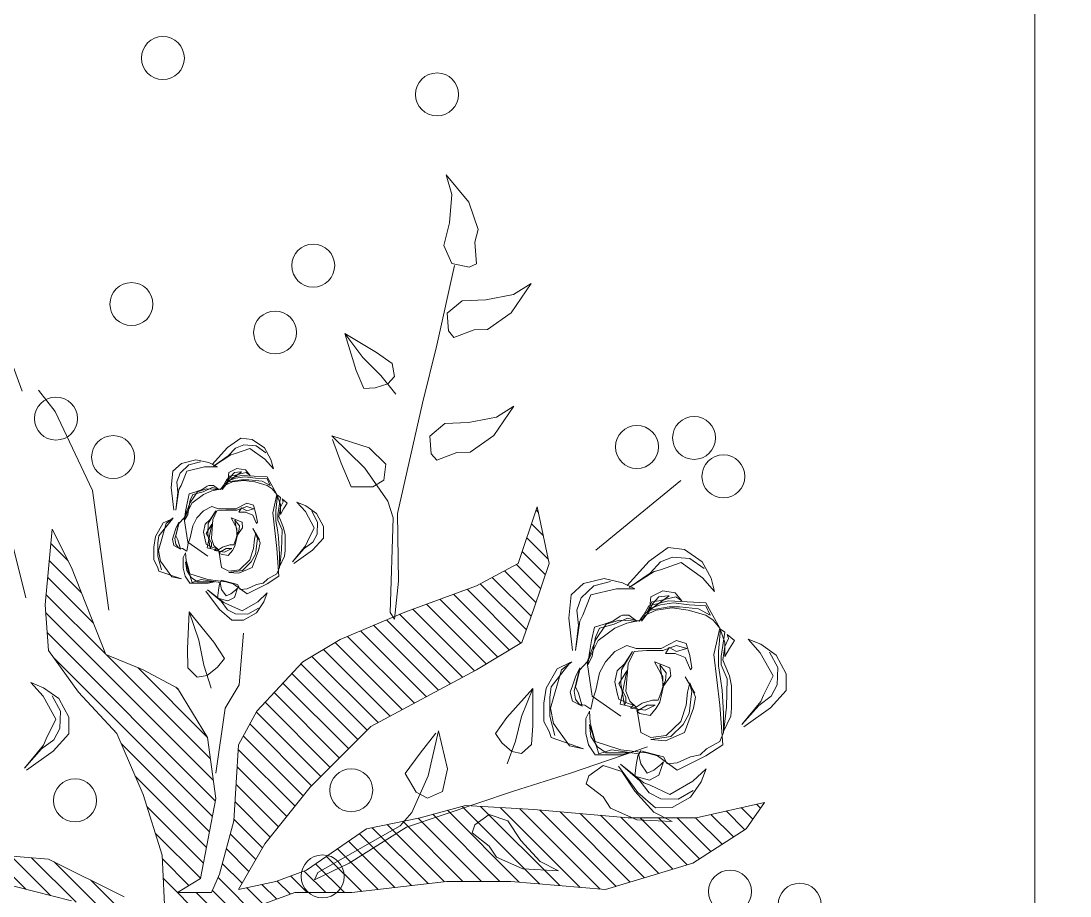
# Model space of a CAD drawing. Header units: millimetres. Extents: x -122165 to 59500, y -31598 to 53500.
# Drawn here: x 30267.1 to 30683.8, y 3421.2 to 3768.8 of the extents above; entities that cross this region are included whole.
import ezdxf

# ---------------------------------------------------------------- set-up
doc = ezdxf.new("R2010")
doc.units = ezdxf.units.MM
doc.header["$MEASUREMENT"] = 0
for name, color, linetype, lineweight in [('ARC_A_ R.C.C', 162, 'Continuous', 40), ('ARC_A_R.C.C. Hatch', 8, 'Continuous', 5), ('ARC_D_W Block', 252, 'Continuous', 20), ('Lan_Planter', 74, 'Continuous', 13)]:
    doc.layers.add(name, color=color, linetype=linetype, lineweight=lineweight)

# ---------------------------------------------------------------- blocks, each defined once
blk = doc.blocks.new('ARC$1$Existing Layout$0$col gf 180116')
at = {"layer": 'ARC_A_R.C.C. Hatch'}
h = blk.add_hatch(color=256, dxfattribs=at)
h.dxf.hatch_style = 1
h.paths.add_polyline_path([(201.73999, 26.78621), (202.64, 26.78621), (202.64, 26.48621), (201.73999, 26.48621)])
edge = h.paths.add_edge_path()
edge.add_line((216.33999, 22.98621), (216.13999, 22.98621))
edge.add_line((216.13999, 22.98621), (216.13999, 25.58621))
edge.add_line((216.13999, 25.58621), (218.33999, 25.58621))
edge.add_line((218.33999, 25.58621), (218.33999, 22.98621))
edge.add_line((218.33999, 22.98621), (218.03999, 22.98621))
h.paths.add_polyline_path([(207.13999, 25.88621), (207.43999, 25.88621), (207.43999, 26.78621), (207.13999, 26.78621)])
h.paths.add_polyline_path([(208.03999, 20.48621), (208.03999, 20.78621), (207.13999, 20.78621), (207.13999, 20.48621)])
h.paths.add_polyline_path([(202.63999, 32.78621), (202.63999, 32.48621), (201.73999, 32.48621), (201.73999, 32.78621)])
h.paths.add_polyline_path([(191.23999, 20.48621), (191.23999, 20.78621), (190.33999, 20.78621), (190.33999, 20.48621)])
h.paths.add_polyline_path([(184.03999, 20.48621), (184.03999, 20.78621), (183.13999, 20.78621), (183.13999, 20.48621)])
h.paths.add_polyline_path([(220.63999, 14.18621), (220.33999, 14.18621), (220.33999, 13.28621), (220.63999, 13.28621)])
h.paths.add_polyline_path([(220.63999, 20.48621), (220.63999, 20.78621), (219.73999, 20.78621), (219.73999, 20.48621)])
h.paths.add_polyline_path([(220.63999, 25.28621), (220.63999, 25.58621), (219.73999, 25.58621), (219.73999, 25.28621)])
h.paths.add_polyline_path([(220.63999, 32.78621), (220.63999, 32.48621), (219.73999, 32.48621), (219.73999, 32.78621)])
h.paths.add_polyline_path([(220.33999, 37.28621), (220.63999, 37.28621), (220.63999, 38.18621), (220.33999, 38.18621)])
h.paths.add_polyline_path([(201.13999, 43.28621), (201.43999, 43.28621), (201.43999, 44.18621), (201.13999, 44.18621)])
h.paths.add_polyline_path([(196.33999, 43.28621), (196.63999, 43.28621), (196.63999, 44.18621), (196.33999, 44.18621)])
h.paths.add_polyline_path([(190.33999, 43.28621), (190.63999, 43.28621), (190.63999, 44.18621), (190.33999, 44.18621)])
h.paths.add_polyline_path([(207.13999, 43.28621), (207.43999, 43.28621), (207.43999, 44.18621), (207.13999, 44.18621)])
h.paths.add_polyline_path([(220.63999, 56.78621), (220.33999, 56.78621), (220.33999, 55.88621), (220.63999, 55.88621)])
h.paths.add_polyline_path([(220.33999, 50.78621), (220.63999, 50.78621), (220.63999, 49.88621), (220.33999, 49.88621)])
h.paths.add_polyline_path([(226.33999, 50.78621), (226.63999, 50.78621), (226.63999, 49.88621), (226.33999, 49.88621)])
h.paths.add_polyline_path([(220.33999, 43.28621), (220.63999, 43.28621), (220.63999, 44.18621), (220.33999, 44.18621)])
h.paths.add_polyline_path([(232.63999, 44.18621), (232.63999, 43.88621), (231.73999, 43.88621), (231.73999, 44.18621)])
h.paths.add_polyline_path([(232.63999, 50.48621), (232.63999, 50.78621), (231.73999, 50.78621), (231.73999, 50.48621)])
h.paths.add_polyline_path([(232.63999, 55.88621), (232.63999, 56.18621), (231.73999, 56.18621), (231.73999, 55.88621)])
h.paths.add_polyline_path([(213.13999, 43.28621), (213.43999, 43.28621), (213.43999, 44.18621), (213.13999, 44.18621)])
h.paths.add_polyline_path([(226.63999, 7.88621), (226.63999, 8.18621), (225.73999, 8.18621), (225.73999, 7.88621)])
h.paths.add_polyline_path([(226.63999, 13.28621), (226.63999, 13.58621), (225.73999, 13.58621), (225.73999, 13.28621)])
h.paths.add_polyline_path([(201.73999, 20.78621), (201.73999, 20.48621), (202.63999, 20.48621), (202.63999, 20.78621)])
h.paths.add_polyline_path([(184.03999, 25.88621), (184.03999, 26.18621), (183.13999, 26.18621), (183.13999, 25.88621)])
h.paths.add_polyline_path([(183.13999, 14.18621), (183.13999, 13.88621), (184.03999, 13.88621), (184.03999, 14.18621)])
h.paths.add_polyline_path([(202.63999, 13.88621), (202.63999, 14.18621), (201.73999, 14.18621), (201.73999, 13.88621)])
h.paths.add_polyline_path([(196.33999, 13.28621), (196.63999, 13.28621), (196.63999, 14.18621), (196.33999, 14.18621)])
h.paths.add_polyline_path([(190.33999, 13.28621), (190.63999, 13.28621), (190.63999, 14.18621), (190.33999, 14.18621)])
h.paths.add_polyline_path([(196.33999, 25.88621), (196.63999, 25.88621), (196.63999, 26.78621), (196.33999, 26.78621)])
h.paths.add_polyline_path([(190.33999, 25.88621), (190.63999, 25.88621), (190.63999, 26.78621), (190.33999, 26.78621)])
h.paths.add_polyline_path([(214.03999, 13.28621), (214.03999, 13.58621), (213.13999, 13.58621), (213.13999, 13.28621)])
h.paths.add_polyline_path([(213.13999, 20.78621), (213.13999, 20.48621), (214.03999, 20.48621), (214.03999, 20.78621)])
h.paths.add_polyline_path([(213.43999, 26.78621), (213.13999, 26.78621), (213.13999, 25.88621), (213.43999, 25.88621)])
h.paths.add_polyline_path([(214.03999, 32.78621), (214.03999, 32.48621), (213.13999, 32.48621), (213.13999, 32.78621)])
h.paths.add_polyline_path([(214.03999, 7.88621), (214.03999, 8.18621), (213.13999, 8.18621), (213.13999, 7.88621)])
h.paths.add_polyline_path([(226.63999, 20.48621), (226.63999, 20.78621), (225.73999, 20.78621), (225.73999, 20.48621)])
h.paths.add_polyline_path([(226.63999, 25.28621), (226.63999, 25.58621), (225.73999, 25.58621), (225.73999, 25.28621)])
h.paths.add_polyline_path([(226.63999, 32.78621), (226.63999, 32.48621), (225.73999, 32.48621), (225.73999, 32.78621)])
h.paths.add_polyline_path([(226.63999, 37.28621), (226.63999, 37.58621), (225.73999, 37.58621), (225.73999, 37.28621)])
h.paths.add_polyline_path([(225.73999, 44.18621), (225.73999, 43.88621), (226.63999, 43.88621), (226.63999, 44.18621)])
h.paths.add_polyline_path([(226.63999, 56.78621), (226.33999, 56.78621), (226.33999, 55.88621), (226.63999, 55.88621)])
h.paths.add_polyline_path([(214.03999, 55.88621), (214.03999, 56.18621), (213.13999, 56.18621), (213.13999, 55.88621)])
h.paths.add_polyline_path([(213.13999, 37.28621), (213.43999, 37.28621), (213.43999, 38.18621), (213.13999, 38.18621)])
h.paths.add_polyline_path([(214.03999, 50.78621), (213.73999, 50.78621), (213.73999, 49.88621), (214.03999, 49.88621)])
h.paths.add_polyline_path([(207.13999, 37.28621), (207.43999, 37.28621), (207.43999, 38.18621), (207.13999, 38.18621)])
h.paths.add_polyline_path([(207.13999, 49.88621), (207.43999, 49.88621), (207.43999, 50.78621), (207.13999, 50.78621)])
h.paths.add_polyline_path([(183.13999, 50.18621), (183.13999, 49.88621), (184.03999, 49.88621), (184.03999, 50.18621)])
h.paths.add_polyline_path([(183.13999, 38.18621), (183.13999, 37.88621), (184.03999, 37.88621), (184.03999, 38.18621)])
h.paths.add_polyline_path([(201.73999, 37.58621), (201.73999, 37.28621), (202.63999, 37.28621), (202.63999, 37.58621)])
h.paths.add_polyline_path([(196.33999, 37.28621), (196.63999, 37.28621), (196.63999, 38.18621), (196.33999, 38.18621)])
h.paths.add_polyline_path([(190.33999, 37.28621), (190.63999, 37.28621), (190.63999, 38.18621), (190.33999, 38.18621)])
h.paths.add_polyline_path([(201.13999, 49.88621), (201.43999, 49.88621), (201.43999, 50.78621), (201.13999, 50.78621)])
h.paths.add_polyline_path([(196.33999, 49.88621), (196.63999, 49.88621), (196.63999, 50.78621), (196.33999, 50.78621)])
h.paths.add_polyline_path([(190.33999, 49.88621), (190.63999, 49.88621), (190.63999, 50.78621), (190.33999, 50.78621)])
h.paths.add_polyline_path([(220.63999, 8.18621), (220.33999, 8.18621), (220.33999, 7.28621), (220.63999, 7.28621)])
h.paths.add_polyline_path([(195.73999, 20.48621), (195.73999, 20.78621), (196.63999, 20.78621), (196.63999, 20.48621)])
h.paths.add_polyline_path([(183.13999, 43.58621), (183.13999, 43.28621), (184.03999, 43.28621), (184.03999, 43.58621)])
blk = doc.blocks.new('ARC')
at = {"layer": 'ARC_D_W Block', "lineweight": 13}
blk.add_line((30669.82, 5999.96, -1.5), (30669.82, 1499.99, -1.5), dxfattribs=at)
at = {"layer": 'ARC_A_ R.C.C', "extrusion": (4.48937e-09, -4.26518e-20, 1), "xscale": 999.9941761349517, "yscale": 999.9941761349517, "zscale": 999.9941761349517}
blk.add_blockref('ARC$1$Existing Layout$0$col gf 180116', (-183138.93, -13286.14, -0.89), dxfattribs=at)
blk = doc.blocks.new('b-85')
at = {"color": 97, "true_color": 0x446a2a}
for p, q in [((36.6, 221.1), (73.8, 258.3)), ((557.7, 224.7), (648.9, 258.4)), ((24.4, 173.3), (44.5, 252.3)), ((29.9, 195), (71.1, 236.2)), ((341.4, 220.9), (393.4, 233.9)), ((22.7, 168.4), (69.3, 215.1)), ((129.1, 22.7), (305.1, 198.6)), ((150.6, 24.8), (326.1, 200.3)), ((282.8, 137.6), (345.1, 199.9)), ((314.9, 150.3), (362.8, 198.1)), ((334, 200.9), (413.5, 193.3)), ((536.5, 190.2), (558.8, 207.8)), ((12.3, 138.6), (65, 191.3)), ((67.9, 197.1), (28.6, 118.1)), ((112.9, 25.8), (278.6, 191.5)), ((347, 163), (380.5, 196.4)), ((413.5, 193.3), (373.2, 173.3)), ((380.2, 176.8), (398.2, 194.7)), ((453.8, 151.1), (536.5, 190.2)), ((199.3, 125.8), (242.8, 165.7)), ((373.2, 173.3), (282, 137.3)), ((1.9, 108.8), (45.8, 152.8)), ((328.7, 134.2), (453.8, 151.1)), ((173, 27.7), (281.7, 136.5)), ((282, 137.3), (266.1, 98.2)), ((96.6, 28.9), (188.9, 121.2)), ((135.7, 98.2), (199.3, 125.8)), ((80.3, 32.1), (154.6, 106.4)), ((195.7, 31), (268.4, 103.8)), ((64.1, 35.2), (123.1, 94.2)), ((72.1, 78.2), (135.7, 98.2)), ((266.1, 98.2), (247, 62.1)), ((-203.3, -174), (47.8, 77.1)), ((-11.7, 74.4), (72.1, 78.2)), ((40.3, 50.2), (68.1, 78)), ((47.8, 38.3), (94.8, 85.3)), ((32.9, 62.1), (32.9, 26.8)), ((47.7, 38.3), (32.9, 62.1)), ((247, 62.1), (195.1, 30.7)), ((244.8, 60.8), (248, 64)), ((268.1, 51.3), (258.3, 41.5)), ((288.1, 51.9), (268.1, 51.3)), ((326.8, 50.1), (288.1, 51.9)), ((295.1, 24.3), (326.8, 50.1)), ((297, 39.8), (326.8, 50.1)), ((-177.4, -167.5), (32.9, 42.8)), ((131.5, 22.2), (47.7, 38.3)), ((246.8, 27), (270.8, 34.5)), ((258.3, 41.5), (260, 31.2)), ((270.8, 34.5), (297, 39.8)), ((-39.6, -49.1), (35.3, 25.8)), ((32.9, 26.8), (52, 18.4)), ((195.1, 30.7), (131.5, 22.2)), ((225.8, 12.3), (158, 22.2)), ((260, 31.2), (268.7, 20.3)), ((278, 13.2), (295.1, 24.3)), ((-11.3, -40.1), (48.7, 19.8)), ((42.8, -5.4), (63.5, 15.3)), ((52, 18.4), (108.1, 3.1)), ((55.1, -12.6), (78.8, 11.1)), ((250.2, -2.3), (225.8, 12.3)), ((268.7, 20.3), (278, 13.2)), ((329.2, 18.2), (317.9, 5.3)), ((67.4, -19.7), (94, 6.9)), ((79.7, -26.8), (109.4, 3)), ((91, -34.9), (127.8, 1.9)), ((101.7, -43.5), (146.1, 0.9)), ((108.1, 3.1), (187.7, -1.5)), ((317.9, 5.3), (318.2, -6.9)), ((324.6, 1.4), (324.4, -11.4)), ((328.9, 9.8), (324.6, 1.4)), ((20.9, -27.4), (38, -10.3)), ((36, -1.5), (44.5, -40.6)), ((83.8, -29.1), (36, -1.5)), ((112.5, -52.2), (164.5, -0.2)), ((123.3, -60.8), (182.8, -1.3)), ((134, -69.4), (196.9, -6.6)), ((187.7, -1.5), (222.7, -20.7)), ((304.3, -6.9), (250.2, -2.3)), ((318.2, -6.9), (325.7, -20.4)), ((144.6, -78.2), (209.4, -13.4)), ((154.3, -87.9), (221.9, -20.3)), ((222.7, -20.7), (274.6, -69)), ((324.4, -11.4), (330.7, -22.4)), ((325.7, -20.4), (337.1, -28.2)), ((32.9, -60.6), (20.1, -25.3)), ((26, -41.6), (41.4, -26.2)), ((143.1, -76.7), (83.8, -29.1)), ((164, -97.6), (232.1, -29.5)), ((31.2, -55.9), (45, -42)), ((44.5, -40.6), (56.2, -72.9)), ((173.7, -107.3), (242.2, -38.9)), ((183.4, -117), (252.2, -48.2)), ((32.9, -73.6), (50.2, -56.3)), ((32.9, -120.4), (32.9, -60.6)), ((193.1, -126.7), (262.3, -57.5)), ((32.9, -93), (55.3, -70.5)), ((56.2, -72.9), (99.7, -135.7)), ((206.8, -140.3), (143.1, -76.7)), ((202.8, -136.4), (272.3, -66.9)), ((274.6, -69), (297.9, -108.1)), ((32.9, -112.4), (62.8, -82.4)), ((46.4, -81.2), (53.9, -84.7)), ((63.7, -117.3), (46.4, -81.2)), ((53.9, -84.7), (102.7, -171)), ((210.8, -147.8), (280.2, -78.4)), ((34.1, -130.6), (70.7, -93.9)), ((217.6, -160.5), (287.5, -90.6)), ((36.1, -147.9), (78.7, -105.4)), ((224.4, -173.1), (294.7, -102.7)), ((297.9, -108.1), (326.6, -175.6)), ((457.8, -119.4), (482.4, -109.2)), ((477.1, -134), (511, -99.3)), ((511, -99.3), (498.3, -138.5)), ((44.5, -219.3), (32.9, -120.4)), ((38.2, -165.3), (86.6, -116.8)), ((101.4, -177.4), (63.7, -117.3)), ((231.1, -185.7), (301.1, -115.7)), ((457.6, -142.1), (457.8, -119.4)), ((579.3, -124.8), (618.3, -112.9)), ((593.1, -131.8), (618.3, -112.9)), ((618.3, -112.9), (598.2, -146)), ((40.2, -182.6), (94.5, -128.3)), ((237.9, -198.3), (306.9, -129.3)), ((560.5, -132.8), (579.3, -124.8)), ((42.3, -200), (100.8, -141.4)), ((99.7, -135.7), (111.3, -191.7)), ((266.1, -250.8), (206.8, -140.3)), ((442.7, -158), (477.1, -134)), ((464.6, -153.7), (457.6, -142.1)), ((498.3, -138.5), (481.4, -155.8)), ((561.2, -144.6), (560.5, -132.8)), ((574.1, -150.7), (593.1, -131.8)), ((244.7, -210.9), (312.7, -142.9)), ((554.6, -166.4), (574.1, -150.7)), ((565.4, -157.8), (561.2, -144.6)), ((598.2, -146), (586.6, -162.3)), ((44.3, -217.3), (104.2, -157.4)), ((251.5, -223.5), (318.5, -156.5)), ((319.1, -164.9), (326, -160.3)), ((326, -160.3), (425.1, -163.6)), ((425.1, -163.6), (442.7, -158)), ((481.4, -155.8), (464.6, -153.7)), ((573, -164.9), (565.4, -157.8)), ((586.6, -162.3), (573, -164.9)), ((44.5, -236.5), (107.5, -173.5)), ((102.7, -171), (116.7, -183.2)), ((258.3, -236.1), (324.3, -170.2)), ((358.9, -169), (319.1, -164.9)), ((326.6, -175.6), (354.1, -250.8)), ((429.9, -168.1), (358.9, -169)), ((545.1, -194.2), (429.9, -168.1)), ((139.1, -289.4), (101.4, -177.4)), ((116.7, -183.2), (155.1, -200)), ((138, -187.6), (157.5, -176)), ((157.5, -176), (179, -191.6)), ((265, -248.8), (329.7, -184.1)), ((44.5, -255.9), (110.9, -189.6)), ((111.3, -191.7), (124.1, -239.3)), ((131.7, -199.6), (138, -187.6)), ((179, -191.6), (199.7, -208)), ((605.9, -209.3), (545.1, -194.2)), ((44.5, -275.3), (114.9, -205)), ((138.6, -215), (131.7, -199.6)), ((155.1, -200), (202.3, -210.8)), ((272.3, -260.9), (334.9, -198.3)), ((485.5, -209.1), (492.2, -203.4)), ((492.2, -203.4), (510.7, -202)), ((510.7, -202), (524, -217.7)), ((44.5, -286.8), (44.5, -219.3)), ((162.3, -220.4), (138.6, -215)), ((202.3, -210.8), (162.3, -220.4)), ((279.5, -273.1), (340.1, -212.5)), ((493.6, -230.2), (485.5, -209.1)), ((524, -217.7), (524.9, -242.4)), ((689.2, -227.6), (605.9, -209.3)), ((691.3, -224.8), (710.2, -216.4)), ((710.2, -216.4), (734.1, -222.4)), ((784.4, -219.1), (755.8, -242.7)), ((763.7, -225), (784.4, -219.1)), ((43.8, -295.4), (119, -220.3)), ((286.8, -285.2), (345.3, -226.7)), ((494, -244.1), (493.6, -230.2)), ((614.1, -227.1), (620.8, -221.5)), ((622.1, -248.3), (614.1, -227.1)), ((620.8, -221.5), (639.3, -220)), ((639.3, -220), (652.5, -235.8)), ((687.6, -242.9), (691.3, -224.8)), ((734.1, -222.4), (763.7, -225)), ((42, -316.6), (123.1, -235.6)), ((124.1, -239.3), (119.8, -310.6)), ((294.1, -297.3), (350.5, -240.9)), ((652.5, -235.8), (653.4, -260.5)), ((81.5, -264.1), (95.4, -246.3)), ((95.4, -246.3), (103.7, -249.1)), ((103.7, -249.1), (114.5, -264.1)), ((294.8, -298.3), (266.1, -250.8)), ((354.1, -250.8), (377.5, -294.5)), ((511.3, -268.8), (494, -244.1)), ((524.9, -242.4), (530.6, -271.6)), ((622.5, -262.2), (622.1, -248.3)), ((691.2, -250.9), (687.6, -242.9)), ((713.7, -249.1), (691.2, -250.9)), ((727.2, -252.6), (713.7, -249.1)), ((755.8, -242.7), (727.2, -252.6)), ((40.2, -337.9), (123.1, -254.9)), ((307.9, -302.9), (356.2, -254.6)), ((639.8, -286.9), (622.5, -262.2)), ((653.4, -260.5), (659.1, -289.6)), ((57.7, -299.4), (69.8, -271.7)), ((69.8, -271.7), (81.5, -264.1)), ((114.5, -264.1), (108, -283.6)), ((189.8, -277.3), (199.5, -270.6)), ((199.5, -270.6), (216.1, -282.4)), ((322.2, -308), (362.9, -267.3)), ((542, -289.9), (511.3, -268.8)), ((530.6, -271.6), (542, -289.9)), ((38.3, -359.1), (121.9, -275.5)), ((108, -283.6), (87.4, -297.2)), ((167.7, -283), (191.4, -291.5)), ((180.7, -287.8), (189.8, -277.3)), ((216.1, -282.4), (246.6, -309.6)), ((336.7, -312.9), (369.7, -279.9)), ((36, -385.8), (44.5, -286.8)), ((36.5, -380.3), (120.7, -296.1)), ((157.9, -349.2), (139.1, -289.4)), ((178.6, -298), (180.7, -287.8)), ((191.4, -291.5), (217.3, -297.9)), ((351.2, -317.8), (376.4, -292.6)), ((377.5, -294.5), (436.8, -314.4)), ((670.5, -307.9), (639.8, -286.9)), ((659.1, -289.6), (670.5, -307.9)), ((55.8, -336.5), (57.7, -299.4)), ((87.4, -297.2), (65.5, -317.3)), ((187.9, -308.2), (178.6, -298)), ((217.3, -297.9), (246.6, -309.6)), ((329.8, -310.6), (294.8, -298.3)), ((365.7, -322.7), (389.8, -298.6)), ((382, -325.8), (404.3, -303.5)), ((39.4, -396.8), (119.3, -316.9)), ((65.5, -317.3), (55.8, -336.5)), ((119.8, -310.6), (111.3, -409.5)), ((207.9, -309.7), (187.9, -308.2)), ((246.6, -309.6), (207.9, -309.7)), ((377.5, -326.7), (329.8, -310.6)), ((436.8, -314.4), (377.5, -326.7)), ((406.5, -320.7), (418.8, -308.4)), ((430.9, -315.7), (433.3, -313.2)), ((43.9, -411.7), (117.4, -338.2)), ((48.4, -426.6), (115.6, -359.4)), ((52.9, -441.5), (113.8, -380.6)), ((121.3, -390.9), (133, -383.3)), ((464.4, -464.7), (391.2, -375.8)), ((63.6, -477), (36, -385.8)), ((109.2, -418.6), (121.3, -390.9)), ((57.4, -456.4), (112, -401.8)), ((111.3, -409.5), (111.3, -480.8)), ((61.9, -471.3), (111.3, -421.9)), ((107.3, -455.7), (109.2, -418.6)), ((117, -436.4), (107.3, -455.7)), ((121.5, -438), (121.9, -455.5)), ((68.3, -484.3), (111.3, -441.3)), ((75.9, -496.1), (111.3, -460.7)), ((99.7, -533), (63.6, -477)), ((83.5, -507.9), (111.3, -480.1)), ((111.3, -480.8), (127.2, -552.2)), ((91.1, -519.7), (114.7, -496.1)), ((98.7, -531.5), (118.3, -511.9)), ((127.2, -552.2), (99.7, -533)), ((109.6, -539.9), (121.8, -527.8)), ((121.1, -547.9), (125.3, -543.7))]:
    blk.add_line(p, q, dxfattribs=at)
at = {"color": 30, "true_color": 0xef731a}
for p, q in [((72.1, 248.5), (67.9, 197.1)), ((161, 220.1), (180.8, 192.4)), ((163.2, 222.2), (183.3, 204.6)), ((187.2, 202.5), (163.2, 222.2)), ((252.7, 215.8), (238.4, 203)), ((247.3, 202.4), (252.7, 215.8)), ((183.3, 204.6), (192.8, 191.8)), ((193.8, 199.8), (187.2, 202.5)), ((214.3, 189.7), (193.8, 199.8)), ((238.4, 203), (214.3, 189.7)), ((235.9, 186.4), (247.3, 202.4)), ((286.3, 197.1), (334, 200.9)), ((180.8, 192.4), (198.9, 175.8)), ((192.8, 191.8), (204.7, 185.4)), ((222.9, 184.7), (238.9, 193.4)), ((242.8, 165.7), (286.3, 197.1)), ((198.9, 175.8), (216.4, 175.9)), ((204.7, 185.4), (222.9, 184.7)), ((216.4, 175.9), (235.9, 186.4)), ((361.2, 58), (369.4, 81.6)), ((379.8, 80), (363.5, 68.2)), ((369.4, 81.6), (373.9, 83.2)), ((385, 82.7), (370.9, 78.9)), ((373.9, 83.2), (381.3, 87)), ((390.9, 82.1), (379.8, 80)), ((381.3, 87), (394.6, 87)), ((399.1, 82.7), (385, 82.7)), ((419.1, 74.1), (390.9, 82.1)), ((394.6, 87), (405.8, 85.4)), ((406.5, 81.6), (399.1, 82.7)), ((405.8, 85.4), (419.9, 77.3)), ((424.3, 67.6), (406.5, 81.6)), ((419.9, 77.3), (424.3, 67.6)), ((363.5, 68.2), (361.2, 58)), ((392.4, 59.1), (396.1, 66)), ((396.1, 66), (402.8, 67.6)), ((402.8, 67.6), (407.3, 66)), ((407.3, 66), (413.9, 63.9)), ((425.1, 66.6), (419.1, 74.1)), ((433.2, 66), (457, 68.7)), ((457, 68.7), (474.1, 67.1)), ((474.1, 67.1), (482.2, 58)), ((372.4, 56.4), (364.2, 54.2)), ((383.5, 56.4), (372.4, 56.4)), ((388.7, 53.7), (383.5, 56.4)), ((393.2, 56.9), (390.2, 52.6)), ((402.1, 61.7), (392.4, 59.1)), ((393.9, 61.2), (393.2, 56.9)), ((397.6, 63.9), (393.9, 61.2)), ((403.5, 65), (397.6, 63.9)), ((399.8, 51.5), (424.3, 55.3)), ((406.5, 63.9), (402.1, 61.7)), ((409.5, 63.3), (403.5, 65)), ((419.1, 60.7), (406.5, 63.9)), ((420.6, 60.7), (409.5, 63.3)), ((413.9, 63.9), (420.6, 60.7)), ((425.1, 55.3), (419.1, 60.7)), ((424.3, 55.3), (440.7, 47.2)), ((441.4, 48.9), (425.1, 55.3)), ((433.2, 63.9), (451.8, 61.7)), ((454.8, 60.7), (433.2, 63.9)), ((451.8, 61.7), (462.9, 62.8)), ((459.2, 58.5), (454.8, 60.7)), ((474.1, 52.6), (459.2, 58.5)), ((462.9, 62.8), (471.8, 59.6)), ((471.8, 59.6), (480.7, 50.5)), ((482.2, 58), (485.9, 42.9)), ((364.2, 54.2), (356.8, 49.4)), ((356.8, 49.4), (356.8, 42.9)), ((379.1, 53.7), (357.5, 46.7)), ((357.5, 46.7), (360.5, 37.6)), ((358.3, 41.3), (362.7, 47.8)), ((360.5, 30.6), (366.4, 49.4)), ((362.7, 47.8), (370.1, 52.6)), ((366.4, 49.4), (374.6, 51.5)), ((370.1, 52.6), (379.1, 53.7)), ((374.6, 51.5), (380.5, 53.1)), ((380.5, 53.1), (388.7, 53.7)), ((385, 30.6), (399.8, 51.5)), ((390.2, 52.6), (398.4, 51)), ((398.4, 51), (404.3, 48.9)), ((404.3, 48.9), (416.9, 46.2)), ((416.9, 46.2), (425.1, 41.9)), ((422.8, 54.8), (431.8, 53.7)), ((428.8, 51.5), (422.8, 54.8)), ((442.1, 49.4), (428.8, 51.5)), ((431.8, 53.7), (440.7, 52.1)), ((440.7, 52.1), (450.3, 49.9)), ((440.7, 47.2), (449.6, 34.9)), ((452.5, 41.3), (441.4, 48.9)), ((443.6, 48.9), (442.1, 49.4)), ((449.6, 46.2), (443.6, 48.9)), ((452.5, 35.4), (449.6, 46.2)), ((450.3, 49.9), (452.5, 42.9)), ((478.5, 33.8), (474.1, 52.6)), ((480.7, 50.5), (483.7, 38.1)), ((356.8, 42.9), (356.8, 30.1)), ((360.5, 37.6), (357.5, 17.7)), ((358.3, 23.6), (358.3, 41.3)), ((397.6, 32.2), (402.1, 33.3)), ((402.1, 33.3), (410.2, 34.9)), ((410.2, 34.9), (418.4, 33.3)), ((418.4, 33.3), (423.6, 27.9)), ((425.1, 41.9), (432.5, 34.9)), ((432.5, 34.9), (436.9, 26.3)), ((449.6, 34.9), (453.3, 26.3)), ((452.5, 42.9), (454.8, 36.5)), ((455.5, 31.7), (452.5, 41.3)), ((457, 25.8), (452.5, 35.4)), ((454.8, 36.5), (458.5, 31.1)), ((478.5, 20.4), (478.5, 33.8)), ((485.9, 42.9), (483, 29.5)), ((348.4, 32.5), (329.2, 18.2)), ((336.4, 13.8), (349.8, 30.9)), ((349.8, 30.9), (337.8, 16.6)), ((356.8, 30.1), (358.3, 23.6)), ((358.3, 11.8), (360.5, 30.6)), ((389.4, 12.9), (390.9, 23.6)), ((393.9, 31.1), (390.9, 18.8)), ((390.9, 23.6), (393.2, 21.5)), ((396.1, 24.2), (391.7, 19.3)), ((408.7, 30.6), (393.2, 27.9)), ((393.2, 27.9), (395.4, 26.8)), ((393.2, 21.5), (394.6, 25.8)), ((418.4, 26.3), (393.9, 31.1)), ((394.6, 25.8), (397.6, 32.2)), ((395.4, 26.8), (399.1, 26.8)), ((403.5, 26.8), (396.1, 24.2)), ((399.1, 26.8), (408.7, 32.2)), ((423.6, 25.2), (403.5, 26.8)), ((408.7, 32.2), (418.4, 26.3)), ((419.1, 30.1), (408.7, 30.6)), ((432.5, 22), (419.1, 30.1)), ((423.6, 27.9), (432.5, 22)), ((432.5, 20.9), (423.6, 25.2)), ((436.9, 26.3), (434.7, 19.3)), ((453.3, 26.3), (455.5, 16.1)), ((454.8, 18.8), (455.5, 31.7)), ((454.8, 17.2), (457, 25.8)), ((459.2, 24.7), (454.8, 18.8)), ((458.5, 31.1), (459.2, 29.5)), ((459.2, 29.5), (459.2, 24.7)), ((483, 29.5), (478.5, 20.4)), ((479.4, 24.6), (490, 9.2)), ((491.1, 6.3), (479.4, 24.6)), ((481, 26), (498.7, 9.9)), ((337.8, 16.6), (328.9, 9.8)), ((334.6, 9.2), (336.4, 13.8)), ((338.2, 9.7), (341.2, 20.4)), ((341.2, 20.4), (349.4, 19.3)), ((350.1, 16.1), (343.4, 11.3)), ((343.4, 11.3), (345.7, 6.4)), ((349.4, 19.3), (356, 18.3)), ((357.5, 17.7), (350.1, 16.1)), ((359.8, 16.1), (355.3, -0.5)), ((356, 18.3), (359.8, 16.1)), ((356, 3.8), (358.3, 11.8)), ((373.1, 16.1), (369.4, 8.6)), ((390.9, 18.8), (373.1, 16.1)), ((385.7, 9.1), (387.2, 16.6)), ((387.2, 16.6), (388.7, 18.8)), ((388.7, 18.8), (393.2, 11.3)), ((393.2, 5.4), (389.4, 12.9)), ((391.7, 19.3), (394.6, 15)), ((393.2, 11.3), (393.2, 5.4)), ((394.6, 15), (396.9, 7.5)), ((433.2, 11.8), (432.5, 20.9)), ((433.2, 0), (433.2, 11.8)), ((434.7, 19.3), (434.7, 1.1)), ((460, 13.4), (454.8, 17.2)), ((454.8, 15.6), (464.4, 8.1)), ((459.2, 12.9), (454.8, 15.6)), ((455.5, 16.1), (465.9, 10.2)), ((462.9, 4.8), (459.2, 12.9)), ((473.3, -4.8), (460, 13.4)), ((461.4, 11.3), (468.9, 8.1)), ((462.9, 9.1), (461.4, 11.3)), ((327.8, -5.3), (334.6, 9.2)), ((341.9, 2.7), (338.2, 9.7)), ((351.6, -0.5), (341.9, 2.7)), ((345.7, 6.4), (349.4, 1.6)), ((345.7, -10.7), (356, 3.8)), ((349.4, 1.6), (351.6, -0.5)), ((367.2, -2.1), (367.9, 8.6)), ((367.9, 8.6), (370.1, -5.9)), ((369.4, 8.6), (370.9, -2.7)), ((390.9, 4.8), (385.7, 9.1)), ((395.4, 2.1), (390.9, 4.8)), ((407.3, -0.5), (395.4, 2.1)), ((396.9, 7.5), (396.9, 3.2)), ((396.9, 3.2), (402.8, 1.1)), ((402.8, 1.1), (406.5, 0)), ((406.5, 0), (414.7, -5.9)), ((422.8, 2.1), (407.3, -0.5)), ((407.3, 0), (411, -2.1)), ((413.9, 0), (407.3, 0)), ((416.9, 1.6), (413.9, 0)), ((425.1, 5.9), (416.9, 1.6)), ((416.9, -2.7), (422.8, 2.1)), ((420.6, -5.4), (425.1, 5.9)), ((436.9, -10.2), (433.2, 0)), ((434.7, 1.1), (440.7, -10.2)), ((462.9, 9.7), (467.4, 7.5)), ((472.6, 8.6), (462.9, 9.7)), ((465.1, -4.8), (462.9, 9.1)), ((464.4, -7), (462.9, 4.8)), ((464.4, 8.1), (466.6, 1.6)), ((465.9, 10.2), (469.6, -4.3)), ((466.6, 1.6), (468.1, -8.1)), ((467.4, 7.5), (472.6, 2.7)), ((468.9, 8.1), (469.6, 2.7)), ((469.6, 2.7), (471.1, -3.2)), ((477, 0), (472.6, 8.6)), ((472.6, 2.7), (473.3, -3.8)), ((475.5, -9.1), (477, 0)), ((490, 9.2), (498.1, 1.5)), ((492.5, 1.5), (491.1, 6.3)), ((497.8, -13.5), (492.5, 1.5)), ((498.1, 1.5), (501.6, -7.3)), ((498.7, 9.9), (508.7, -4)), ((337.4, -22), (327.8, -5.3)), ((356, -31.7), (345.7, -10.7)), ((355.3, -0.5), (350.1, -3.2)), ((350.1, -3.2), (350.9, -10.7)), ((350.9, -10.7), (355.3, -20.4)), ((373.1, -16.1), (367.2, -2.1)), ((370.1, -5.9), (379.1, -15)), ((370.9, -2.7), (381.3, -13.4)), ((411, -2.1), (416.9, -2.7)), ((414.7, -5.9), (420.6, -5.4)), ((428, -16.6), (431, -9.1)), ((431, -2.1), (435.5, -4.8)), ((431, -9.1), (431, -2.1)), ((435.5, -4.8), (432.5, -10.2)), ((432.5, -10.2), (434.7, -17.7)), ((434.7, -17.7), (436.9, -10.2)), ((440.7, -10.2), (438.4, -17.2)), ((462.9, -18.8), (464.4, -7)), ((465.1, -12.3), (465.1, -4.8)), ((468.1, -8.1), (466.6, -19.3)), ((469.6, -4.3), (468.1, -31.7)), ((469.6, -14), (475.5, -9.1)), ((472.6, -9.7), (469.6, -14)), ((471.1, -3.2), (472.6, -9.7)), ((473.3, -3.8), (473.3, -4.8)), ((501.6, -7.3), (500.6, -20)), ((508.7, -4), (507.2, -16.1)), ((355.3, -20.4), (356.8, -27.4)), ((390.9, -22.5), (373.1, -16.1)), ((379.1, -15), (387.2, -19.3)), ((381.3, -13.4), (393.2, -17.2)), ((387.2, -19.3), (403.5, -21.5)), ((393.2, -17.2), (402.8, -18.3)), ((409.5, -19.9), (399.1, -24.2)), ((413.9, -16.6), (402.1, -23.6)), ((402.8, -18.3), (409.5, -19.9)), ((403.5, -21.5), (408, -19.9)), ((408, -19.9), (413.9, -16.6)), ((419.1, -20.4), (428, -16.6)), ((420.6, -21.5), (419.1, -20.4)), ((429.5, -19.9), (420.6, -21.5)), ((438.4, -17.2), (429.5, -19.9)), ((459.2, -31.7), (462.9, -18.8)), ((463.7, -26.3), (465.1, -12.3)), ((466.6, -19.3), (465.9, -31.7)), ((486.6, -29.3), (497.8, -13.5)), ((500.6, -20), (493.3, -30.4)), ((507.2, -16.1), (498.4, -28.8)), ((337.1, -28.2), (346.6, -31.8)), ((346.6, -31.8), (337.4, -22)), ((364.2, -44), (356, -31.7)), ((356.8, -27.4), (361.2, -32.2)), ((361.2, -32.2), (366.4, -41.9)), ((399.1, -24.2), (390.9, -22.5)), ((468.1, -31.7), (449.6, -41.9)), ((455.5, -37), (459.2, -31.7)), ((459.2, -34.9), (463.7, -26.3)), ((465.9, -31.7), (459.2, -34.9)), ((476.5, -38.1), (486.6, -29.3)), ((498.4, -28.8), (486.3, -35.5)), ((393.2, -41.9), (364.2, -44)), ((366.4, -41.9), (373.1, -44.6)), ((404.3, -43.5), (387.2, -44.6)), ((430.3, -37.6), (393.2, -41.9)), ((412.5, -42.4), (404.3, -43.5)), ((422.1, -40.8), (412.5, -42.4)), ((412.5, -47.2), (422.8, -42.9)), ((432.5, -40.8), (422.1, -40.8)), ((422.8, -42.9), (428.8, -42.9)), ((428.8, -42.9), (446.6, -45.6)), ((449.6, -41.9), (430.3, -37.6)), ((448.8, -42.4), (432.5, -40.8)), ((439.2, -45.6), (449.6, -41.9)), ((446.6, -45.6), (448.8, -42.4)), ((449.6, -41.9), (455.5, -37)), ((486.3, -35.5), (476.5, -38.1)), ((373.1, -44.6), (381.3, -45.6)), ((373.9, -44.6), (385, -49.9)), ((387.2, -44.6), (373.9, -44.6)), ((381.3, -45.6), (391.7, -46.7)), ((385, -49.9), (390.9, -50.5)), ((390.9, -50.5), (397.6, -50.5)), ((391.7, -46.7), (412.5, -47.2)), ((397.6, -50.5), (407.3, -50.5)), ((407.3, -50.5), (414.7, -48.9)), ((414.7, -48.9), (422.8, -45.6)), ((422.8, -45.6), (426.6, -44)), ((426.6, -44), (436.2, -45.6)), ((428.8, -45.6), (439.2, -45.6)), ((434.7, -48.9), (428.8, -45.6)), ((440.7, -52.6), (434.7, -48.9)), ((436.2, -45.6), (442.1, -48.3)), ((445.1, -47.2), (440.7, -52.6)), ((442.1, -48.3), (445.1, -47.2)), ((377.4, -59.6), (391.3, -79)), ((379, -58.1), (393, -70.4)), ((395.8, -71.9), (379, -58.1)), ((441.6, -62.6), (431.7, -71.6)), ((437.8, -72), (441.6, -62.6)), ((393, -70.4), (399.7, -79.4)), ((400.4, -73.8), (395.8, -71.9)), ((414.7, -80.9), (400.4, -73.8)), ((431.7, -71.6), (414.7, -80.9)), ((429.9, -83.2), (437.8, -72)), ((391.3, -79), (404, -90.6)), ((399.7, -79.4), (408.1, -83.9)), ((408.1, -83.9), (420.8, -84.4)), ((416.2, -90.5), (429.9, -83.2)), ((420.8, -84.4), (432, -78.3)), ((404, -90.6), (416.2, -90.5)), ((482.4, -109.2), (507.2, -100)), ((183.4, -362.7), (195.1, -329)), ((195.1, -329), (201.5, -326.7)), ((217.4, -327.5), (197.2, -332.8)), ((201.5, -326.7), (212.1, -321.3)), ((225.8, -328.2), (209.9, -331.3)), ((212.1, -321.3), (231.1, -321.3)), ((237.5, -327.5), (217.4, -327.5)), ((266.1, -339.7), (225.8, -328.2)), ((231.1, -321.3), (247, -323.6)), ((248.1, -329), (237.5, -327.5)), ((247, -323.6), (267.2, -335.1)), ((273.6, -348.9), (248.1, -329)), ((209.9, -331.3), (186.6, -348.2)), ((274.6, -350.5), (266.1, -339.7)), ((267.2, -335.1), (273.6, -348.9)), ((185.6, -429.8), (157.9, -349.2)), ((186.6, -348.2), (183.4, -362.7)), ((228, -361.2), (233.3, -351.2)), ((233.3, -351.2), (242.8, -348.9)), ((242.8, -348.9), (249.2, -351.2)), ((249.2, -351.2), (258.7, -354.3)), ((286.3, -351.2), (320.2, -347.4)), ((320.2, -347.4), (344.6, -349.7)), ((344.6, -349.7), (356.3, -362.7)), ((241.7, -357.4), (228, -361.2)), ((230.1, -358.1), (229, -364.3)), ((235.4, -354.3), (230.1, -358.1)), ((243.9, -352.8), (235.4, -354.3)), ((248.1, -354.3), (241.7, -357.4)), ((252.3, -355.1), (243.9, -352.8)), ((266.1, -358.9), (248.1, -354.3)), ((268.3, -358.9), (252.3, -355.1)), ((258.7, -354.3), (268.3, -358.9)), ((274.6, -366.6), (266.1, -358.9)), ((286.3, -354.3), (312.8, -357.4)), ((317, -358.9), (286.3, -354.3)), ((312.8, -357.4), (328.7, -355.8)), ((323.4, -362), (317, -358.9)), ((344.6, -370.4), (323.4, -362)), ((328.7, -355.8), (341.4, -360.4)), ((341.4, -360.4), (354.1, -373.5)), ((133, -383.3), (146.9, -365.5)), ((146.9, -365.5), (155.2, -368.3)), ((155.2, -368.3), (166, -383.3)), ((187.7, -368.1), (177.1, -375)), ((208.9, -368.9), (178.1, -378.8)), ((185.6, -377.3), (196.2, -370.4)), ((199.3, -365), (187.7, -368.1)), ((190.9, -375), (202.5, -371.9)), ((196.2, -370.4), (208.9, -368.9)), ((215.2, -365), (199.3, -365)), ((202.5, -371.9), (211, -369.6)), ((211, -369.6), (222.7, -368.9)), ((222.7, -368.9), (215.2, -365)), ((217.4, -401.9), (238.6, -371.9)), ((229, -364.3), (224.8, -370.4)), ((224.8, -370.4), (236.4, -372.7)), ((236.4, -372.7), (244.9, -375.8)), ((238.6, -371.9), (273.6, -366.6)), ((271.4, -367.3), (284.2, -368.9)), ((279.9, -371.9), (271.4, -367.3)), ((273.6, -366.6), (296.9, -378.1)), ((297.9, -375.8), (274.6, -366.6)), ((299, -375), (279.9, -371.9)), ((284.2, -368.9), (296.9, -371.2)), ((296.9, -371.2), (310.7, -374.2)), ((351, -397.3), (344.6, -370.4)), ((356.3, -362.7), (361.6, -384.2)), ((166, -383.3), (159.5, -402.8)), ((177.1, -375), (177.1, -384.2)), ((177.1, -384.2), (177.1, -402.6)), ((178.1, -378.8), (182.4, -391.9)), ((179.2, -386.5), (185.6, -377.3)), ((182.4, -401.9), (190.9, -375)), ((244.9, -375.8), (263, -379.6)), ((263, -379.6), (274.6, -385.8)), ((296.9, -378.1), (309.6, -395.7)), ((313.8, -386.5), (297.9, -375.8)), ((301.1, -375.8), (299, -375)), ((309.6, -379.6), (301.1, -375.8)), ((313.8, -395), (309.6, -379.6)), ((310.7, -374.2), (313.8, -384.2)), ((313.8, -384.2), (317, -393.4)), ((354.1, -373.5), (358.4, -391.1)), ((361.6, -384.2), (357.3, -403.4)), ((182.4, -391.9), (178.1, -420.3)), ((179.2, -411.8), (179.2, -386.5)), ((274.6, -385.8), (285.2, -395.7)), ((318.1, -400.3), (313.8, -386.5)), ((320.2, -408.8), (313.8, -395)), ((317, -393.4), (322.3, -401.1)), ((165.1, -399.2), (137.7, -419.6)), ((159.5, -402.8), (138.9, -416.4)), ((147.9, -425.8), (167.2, -401.4)), ((167.2, -401.4), (149.9, -421.8)), ((177.1, -402.6), (179.2, -411.8)), ((179.2, -428.7), (182.4, -401.9)), ((230.1, -401.1), (225.8, -418.7)), ((251.3, -401.9), (229, -405.7)), ((229, -405.7), (232.2, -407.2)), ((265.1, -408), (230.1, -401.1)), ((231.1, -408.8), (235.4, -399.6)), ((235.4, -399.6), (241.7, -398)), ((237.5, -407.2), (251.3, -399.6)), ((241.7, -398), (253.4, -395.7)), ((251.3, -399.6), (265.1, -408)), ((266.1, -402.6), (251.3, -401.9)), ((253.4, -395.7), (265.1, -398)), ((265.1, -398), (272.5, -405.7)), ((285.2, -414.1), (266.1, -402.6)), ((272.5, -405.7), (285.2, -414.1)), ((285.2, -395.7), (291.6, -408)), ((309.6, -395.7), (314.9, -408)), ((317, -418.7), (318.1, -400.3)), ((322.3, -401.1), (323.4, -403.4)), ((323.4, -403.4), (323.4, -410.3)), ((351, -416.4), (351, -397.3)), ((357.3, -403.4), (351, -416.4)), ((138.9, -416.4), (117, -436.4)), ((150.6, -431.8), (154.8, -416.4)), ((154.8, -416.4), (166.5, -418)), ((223.7, -427.2), (225.8, -411.8)), ((225.8, -411.8), (229, -414.9)), ((233.3, -411.1), (226.9, -418)), ((229, -414.9), (231.1, -408.8)), ((232.2, -407.2), (237.5, -407.2)), ((243.9, -407.2), (233.3, -411.1)), ((272.5, -409.5), (243.9, -407.2)), ((285.2, -415.7), (272.5, -409.5)), ((286.3, -428.7), (285.2, -415.7)), ((291.6, -408), (288.4, -418)), ((314.9, -408), (318.1, -422.6)), ((317, -421), (320.2, -408.8)), ((323.4, -410.3), (317, -418.7)), ((352.2, -410.5), (367.4, -432.4)), ((369, -436.6), (352.2, -410.5)), ((354.5, -408.4), (379.8, -431.4)), ((137.7, -419.6), (121.5, -438)), ((149.9, -421.8), (137.3, -431.6)), ((145.3, -432.4), (147.9, -425.8)), ((167.5, -422.6), (158, -429.5)), ((166.5, -418), (176, -419.5)), ((178.1, -420.3), (167.5, -422.6)), ((181.3, -422.6), (174.9, -446.3)), ((176, -419.5), (181.3, -422.6)), ((200.4, -422.6), (195.1, -433.3)), ((225.8, -418.7), (200.4, -422.6)), ((218.4, -432.5), (220.5, -421.8)), ((220.5, -421.8), (222.7, -418.7)), ((222.7, -418.7), (229, -429.5)), ((229, -437.9), (223.7, -427.2)), ((226.9, -418), (231.1, -424.1)), ((231.1, -424.1), (234.3, -434.8)), ((288.4, -418), (288.4, -444)), ((324.4, -426.4), (317, -421)), ((317, -423.3), (330.8, -434.1)), ((323.4, -427.2), (317, -423.3)), ((318.1, -422.6), (332.9, -431)), ((328.7, -438.7), (323.4, -427.2)), ((343.5, -452.5), (324.4, -426.4)), ((137.3, -431.6), (131.1, -443.6)), ((135.6, -453.1), (145.3, -432.4)), ((155.9, -441.7), (150.6, -431.8)), ((158, -429.5), (161.2, -436.4)), ((161.2, -436.4), (166.5, -443.3)), ((176, -440.2), (179.2, -428.7)), ((191.9, -448.6), (193, -433.3)), ((193, -433.3), (196.2, -454)), ((195.1, -433.3), (197.2, -449.4)), ((225.8, -438.7), (218.4, -432.5)), ((232.2, -442.5), (225.8, -438.7)), ((229, -429.5), (229, -437.9)), ((234.3, -434.8), (234.3, -441)), ((274.6, -437.1), (263, -443.3)), ((268.3, -453.2), (274.6, -437.1)), ((286.3, -445.6), (286.3, -428.7)), ((326.6, -429.5), (337.2, -434.1)), ((328.7, -432.5), (326.6, -429.5)), ((328.7, -431.8), (335.1, -434.8)), ((342.5, -433.3), (328.7, -431.8)), ((331.9, -452.5), (328.7, -432.5)), ((330.8, -455.5), (328.7, -438.7)), ((330.8, -434.1), (334, -443.3)), ((332.9, -431), (338.2, -451.7)), ((335.1, -434.8), (342.5, -441.7)), ((337.2, -434.1), (338.2, -441.7)), ((348.8, -445.6), (342.5, -433.3)), ((367.4, -432.4), (379, -443.4)), ((370.9, -443.4), (369, -436.6)), ((379.8, -431.4), (394.1, -451.3)), ((131.1, -443.6), (130.8, -461.8)), ((169.6, -446.3), (155.9, -441.7)), ((161.2, -460.9), (176, -440.2)), ((166.5, -443.3), (169.6, -446.3)), ((174.9, -446.3), (167.5, -450.2)), ((167.5, -450.2), (168.6, -460.9)), ((200.4, -468.6), (191.9, -448.6)), ((197.2, -449.4), (212.1, -464.7)), ((249.2, -446.3), (232.2, -442.5)), ((234.3, -441), (242.8, -444)), ((242.8, -444), (248.1, -445.6)), ((248.1, -445.6), (259.8, -454)), ((271.4, -442.5), (249.2, -446.3)), ((249.2, -445.6), (254.5, -448.6)), ((258.7, -445.6), (249.2, -445.6)), ((254.5, -448.6), (263, -449.4)), ((263, -443.3), (258.7, -445.6)), ((263, -449.4), (271.4, -442.5)), ((283.1, -448.6), (289.5, -452.5)), ((283.1, -458.6), (283.1, -448.6)), ((291.6, -460.1), (286.3, -445.6)), ((288.4, -444), (296.9, -460.1)), ((334, -443.3), (336.1, -457.1)), ((338.2, -441.7), (340.4, -450.2)), ((340.4, -450.2), (342.5, -459.4)), ((342.5, -441.7), (343.5, -450.9)), ((346.7, -458.6), (348.8, -445.6)), ((378.5, -464.9), (370.9, -443.4)), ((379, -443.4), (383.9, -456)), ((121.9, -455.5), (132.7, -474.8)), ((149.4, -477), (135.6, -453.1)), ((176, -490.8), (161.2, -460.9)), ((168.6, -460.9), (174.9, -474.7)), ((196.2, -454), (208.9, -467)), ((259.8, -454), (268.3, -453.2)), ((278.9, -469.3), (283.1, -458.6)), ((289.5, -452.5), (285.2, -460.1)), ((285.2, -460.1), (288.4, -470.9)), ((288.4, -470.9), (291.6, -460.1)), ((296.9, -460.1), (293.7, -470.1)), ((328.7, -472.4), (330.8, -455.5)), ((331.9, -463.2), (331.9, -452.5)), ((336.1, -457.1), (334, -473.2)), ((338.2, -451.7), (336.1, -490.8)), ((338.2, -465.5), (346.7, -458.6)), ((342.5, -459.4), (338.2, -465.5)), ((343.5, -450.9), (343.5, -452.5)), ((383.9, -456), (382.5, -474.1)), ((394.1, -451.3), (392, -468.6)), ((130.8, -461.8), (139.8, -477.6)), ((225.8, -477.8), (200.4, -468.6)), ((208.9, -467), (220.5, -473.2)), ((212.1, -464.7), (229, -470.1)), ((229, -470.1), (242.8, -471.6)), ((258.7, -469.3), (241.7, -479.3)), ((242.8, -471.6), (252.3, -473.9)), ((250.2, -473.9), (258.7, -469.3)), ((266.1, -474.7), (278.9, -469.3)), ((293.7, -470.1), (281, -473.9)), ((329.8, -483.1), (331.9, -463.2)), ((362.5, -487.4), (378.5, -464.9)), ((392, -468.6), (379.3, -486.8)), ((132.7, -474.8), (148.9, -485.8)), ((162.5, -491), (149.4, -477)), ((174.9, -474.7), (177.1, -484.7)), ((220.5, -473.2), (243.9, -476.2)), ((237.5, -480.1), (225.8, -477.8)), ((252.3, -473.9), (237.5, -480.1)), ((243.9, -476.2), (250.2, -473.9)), ((268.3, -476.2), (266.1, -474.7)), ((281, -473.9), (268.3, -476.2)), ((323.4, -490.8), (328.7, -472.4)), ((334, -473.2), (332.9, -490.8)), ((382.5, -474.1), (372.1, -488.9)), ((148.9, -485.8), (162.5, -491)), ((187.7, -508.5), (176, -490.8)), ((177.1, -484.7), (183.4, -491.6)), ((183.4, -491.6), (190.9, -505.4)), ((336.1, -490.8), (309.6, -505.4)), ((318.1, -498.5), (323.4, -490.8)), ((323.4, -495.4), (329.8, -483.1)), ((332.9, -490.8), (323.4, -495.4)), ((348.1, -500), (362.5, -487.4)), ((379.3, -486.8), (362.1, -496.2)), ((282, -499.3), (229, -505.4)), ((270.4, -503.9), (256.6, -506.2)), ((285.2, -503.9), (270.4, -503.9)), ((309.6, -505.4), (282, -499.3)), ((308.5, -506.2), (285.2, -503.9)), ((309.6, -505.4), (318.1, -498.5)), ((362.1, -496.2), (348.1, -500)), ((229, -505.4), (187.7, -508.5)), ((190.9, -505.4), (200.4, -509.2)), ((200.4, -509.2), (212.1, -510.8)), ((201.5, -509.2), (217.4, -516.9)), ((220.5, -509.2), (201.5, -509.2)), ((212.1, -510.8), (226.9, -512.3)), ((244.9, -507.7), (220.5, -509.2)), ((226.9, -512.3), (256.6, -513.1)), ((256.6, -506.2), (244.9, -507.7)), ((249.2, -517.7), (259.8, -515.4)), ((256.6, -513.1), (271.4, -506.9)), ((259.8, -515.4), (271.4, -510.8)), ((271.4, -506.9), (279.9, -506.9)), ((271.4, -510.8), (276.7, -508.5)), ((276.7, -508.5), (290.5, -510.8)), ((279.9, -506.9), (305.4, -510.8)), ((279.9, -510.8), (294.8, -510.8)), ((288.4, -515.4), (279.9, -510.8)), ((296.9, -520.7), (288.4, -515.4)), ((290.5, -510.8), (299, -514.6)), ((294.8, -510.8), (309.6, -505.4)), ((303.2, -513.1), (296.9, -520.7)), ((299, -514.6), (303.2, -513.1)), ((305.4, -510.8), (308.5, -506.2)), ((217.4, -516.9), (225.8, -517.7)), ((225.8, -517.7), (235.4, -517.7)), ((235.4, -517.7), (249.2, -517.7)), ((206.5, -530.6), (226.4, -558.4)), ((208.8, -528.6), (228.9, -546.2)), ((232.8, -548.3), (208.8, -528.6)), ((298.3, -535), (284, -547.8)), ((292.9, -548.4), (298.3, -535)), ((228.9, -546.2), (238.4, -559)), ((239.4, -551), (232.8, -548.3)), ((284, -547.8), (259.9, -561.1)), ((281.5, -564.4), (292.9, -548.4)), ((226.4, -558.4), (244.5, -575)), ((238.4, -559), (250.3, -565.4)), ((259.9, -561.1), (239.4, -551)), ((268.5, -566.1), (284.5, -557.4)), ((250.3, -565.4), (268.5, -566.1)), ((262, -574.9), (281.5, -564.4)), ((244.5, -575), (262, -574.9))]:
    blk.add_line(p, q, dxfattribs=at)
at = {"color": 97, "true_color": 0x446a2a}
for centre in [(529.1, 189.4), (488.8, 129.6), (648.9, 110.4), (-721, 108.9), (619.2, -39.9), (689.2, -79.8), (49.8, -89.7), (140, -119.6), (868.4, -209.4), (499.4, -418.7), (508.9, -478.5), (33.9, -516.1), (468.6, -509.2), (20.1, -589)]:
    blk.add_circle(centre, 22.5, dxfattribs=at)
at = {"color": 30, "true_color": 0xef731a}
blk.add_circle((129.4, 169.5), 22.5, dxfattribs=at)
blk = doc.blocks.new('ARC$0$Existing Layout$0$col gf 180116')
at = {"true_color": 0x3d3dff}
h = blk.add_hatch(color=160, dxfattribs=at)
h.dxf.hatch_style = 1
h.paths.add_polyline_path([(201.73999, 26.78621), (202.64, 26.78621), (202.64, 26.48621), (201.73999, 26.48621)])
edge = h.paths.add_edge_path()
edge.add_line((216.33999, 22.98621), (216.13999, 22.98621))
edge.add_line((216.13999, 22.98621), (216.13999, 25.58621))
edge.add_line((216.13999, 25.58621), (218.33999, 25.58621))
edge.add_line((218.33999, 25.58621), (218.33999, 22.98621))
edge.add_line((218.33999, 22.98621), (218.03999, 22.98621))
h.paths.add_polyline_path([(207.13999, 25.88621), (207.43999, 25.88621), (207.43999, 26.78621), (207.13999, 26.78621)])
h.paths.add_polyline_path([(208.03999, 20.48621), (208.03999, 20.78621), (207.13999, 20.78621), (207.13999, 20.48621)])
h.paths.add_polyline_path([(202.63999, 32.78621), (202.63999, 32.48621), (201.73999, 32.48621), (201.73999, 32.78621)])
h.paths.add_polyline_path([(191.23999, 20.48621), (191.23999, 20.78621), (190.33999, 20.78621), (190.33999, 20.48621)])
h.paths.add_polyline_path([(184.03999, 20.48621), (184.03999, 20.78621), (183.13999, 20.78621), (183.13999, 20.48621)])
h.paths.add_polyline_path([(220.63999, 14.18621), (220.33999, 14.18621), (220.33999, 13.28621), (220.63999, 13.28621)])
h.paths.add_polyline_path([(220.63999, 20.48621), (220.63999, 20.78621), (219.73999, 20.78621), (219.73999, 20.48621)])
h.paths.add_polyline_path([(220.63999, 25.28621), (220.63999, 25.58621), (219.73999, 25.58621), (219.73999, 25.28621)])
h.paths.add_polyline_path([(220.63999, 32.78621), (220.63999, 32.48621), (219.73999, 32.48621), (219.73999, 32.78621)])
h.paths.add_polyline_path([(220.33999, 37.28621), (220.63999, 37.28621), (220.63999, 38.18621), (220.33999, 38.18621)])
h.paths.add_polyline_path([(201.13999, 43.28621), (201.43999, 43.28621), (201.43999, 44.18621), (201.13999, 44.18621)])
h.paths.add_polyline_path([(196.33999, 43.28621), (196.63999, 43.28621), (196.63999, 44.18621), (196.33999, 44.18621)])
h.paths.add_polyline_path([(190.33999, 43.28621), (190.63999, 43.28621), (190.63999, 44.18621), (190.33999, 44.18621)])
h.paths.add_polyline_path([(207.13999, 43.28621), (207.43999, 43.28621), (207.43999, 44.18621), (207.13999, 44.18621)])
h.paths.add_polyline_path([(220.63999, 56.78621), (220.33999, 56.78621), (220.33999, 55.88621), (220.63999, 55.88621)])
h.paths.add_polyline_path([(220.33999, 50.78621), (220.63999, 50.78621), (220.63999, 49.88621), (220.33999, 49.88621)])
h.paths.add_polyline_path([(226.33999, 50.78621), (226.63999, 50.78621), (226.63999, 49.88621), (226.33999, 49.88621)])
h.paths.add_polyline_path([(220.33999, 43.28621), (220.63999, 43.28621), (220.63999, 44.18621), (220.33999, 44.18621)])
h.paths.add_polyline_path([(232.63999, 44.18621), (232.63999, 43.88621), (231.73999, 43.88621), (231.73999, 44.18621)])
h.paths.add_polyline_path([(232.63999, 50.48621), (232.63999, 50.78621), (231.73999, 50.78621), (231.73999, 50.48621)])
h.paths.add_polyline_path([(232.63999, 55.88621), (232.63999, 56.18621), (231.73999, 56.18621), (231.73999, 55.88621)])
h.paths.add_polyline_path([(213.13999, 43.28621), (213.43999, 43.28621), (213.43999, 44.18621), (213.13999, 44.18621)])
h.paths.add_polyline_path([(226.63999, 7.88621), (226.63999, 8.18621), (225.73999, 8.18621), (225.73999, 7.88621)])
h.paths.add_polyline_path([(226.63999, 13.28621), (226.63999, 13.58621), (225.73999, 13.58621), (225.73999, 13.28621)])
h.paths.add_polyline_path([(201.73999, 20.78621), (201.73999, 20.48621), (202.63999, 20.48621), (202.63999, 20.78621)])
h.paths.add_polyline_path([(184.03999, 25.88621), (184.03999, 26.18621), (183.13999, 26.18621), (183.13999, 25.88621)])
h.paths.add_polyline_path([(183.13999, 14.18621), (183.13999, 13.88621), (184.03999, 13.88621), (184.03999, 14.18621)])
h.paths.add_polyline_path([(202.63999, 13.88621), (202.63999, 14.18621), (201.73999, 14.18621), (201.73999, 13.88621)])
h.paths.add_polyline_path([(196.33999, 13.28621), (196.63999, 13.28621), (196.63999, 14.18621), (196.33999, 14.18621)])
h.paths.add_polyline_path([(190.33999, 13.28621), (190.63999, 13.28621), (190.63999, 14.18621), (190.33999, 14.18621)])
h.paths.add_polyline_path([(196.33999, 25.88621), (196.63999, 25.88621), (196.63999, 26.78621), (196.33999, 26.78621)])
h.paths.add_polyline_path([(190.33999, 25.88621), (190.63999, 25.88621), (190.63999, 26.78621), (190.33999, 26.78621)])
h.paths.add_polyline_path([(214.03999, 13.28621), (214.03999, 13.58621), (213.13999, 13.58621), (213.13999, 13.28621)])
h.paths.add_polyline_path([(213.13999, 20.78621), (213.13999, 20.48621), (214.03999, 20.48621), (214.03999, 20.78621)])
h.paths.add_polyline_path([(213.43999, 26.78621), (213.13999, 26.78621), (213.13999, 25.88621), (213.43999, 25.88621)])
h.paths.add_polyline_path([(214.03999, 32.78621), (214.03999, 32.48621), (213.13999, 32.48621), (213.13999, 32.78621)])
h.paths.add_polyline_path([(214.03999, 7.88621), (214.03999, 8.18621), (213.13999, 8.18621), (213.13999, 7.88621)])
h.paths.add_polyline_path([(226.63999, 20.48621), (226.63999, 20.78621), (225.73999, 20.78621), (225.73999, 20.48621)])
h.paths.add_polyline_path([(226.63999, 25.28621), (226.63999, 25.58621), (225.73999, 25.58621), (225.73999, 25.28621)])
h.paths.add_polyline_path([(226.63999, 32.78621), (226.63999, 32.48621), (225.73999, 32.48621), (225.73999, 32.78621)])
h.paths.add_polyline_path([(226.63999, 37.28621), (226.63999, 37.58621), (225.73999, 37.58621), (225.73999, 37.28621)])
h.paths.add_polyline_path([(225.73999, 44.18621), (225.73999, 43.88621), (226.63999, 43.88621), (226.63999, 44.18621)])
h.paths.add_polyline_path([(226.63999, 56.78621), (226.33999, 56.78621), (226.33999, 55.88621), (226.63999, 55.88621)])
h.paths.add_polyline_path([(214.03999, 55.88621), (214.03999, 56.18621), (213.13999, 56.18621), (213.13999, 55.88621)])
h.paths.add_polyline_path([(213.13999, 37.28621), (213.43999, 37.28621), (213.43999, 38.18621), (213.13999, 38.18621)])
h.paths.add_polyline_path([(214.03999, 50.78621), (213.73999, 50.78621), (213.73999, 49.88621), (214.03999, 49.88621)])
h.paths.add_polyline_path([(207.13999, 37.28621), (207.43999, 37.28621), (207.43999, 38.18621), (207.13999, 38.18621)])
h.paths.add_polyline_path([(207.13999, 49.88621), (207.43999, 49.88621), (207.43999, 50.78621), (207.13999, 50.78621)])
h.paths.add_polyline_path([(183.13999, 50.18621), (183.13999, 49.88621), (184.03999, 49.88621), (184.03999, 50.18621)])
h.paths.add_polyline_path([(183.13999, 38.18621), (183.13999, 37.88621), (184.03999, 37.88621), (184.03999, 38.18621)])
h.paths.add_polyline_path([(201.73999, 37.58621), (201.73999, 37.28621), (202.63999, 37.28621), (202.63999, 37.58621)])
h.paths.add_polyline_path([(196.33999, 37.28621), (196.63999, 37.28621), (196.63999, 38.18621), (196.33999, 38.18621)])
h.paths.add_polyline_path([(190.33999, 37.28621), (190.63999, 37.28621), (190.63999, 38.18621), (190.33999, 38.18621)])
h.paths.add_polyline_path([(201.13999, 49.88621), (201.43999, 49.88621), (201.43999, 50.78621), (201.13999, 50.78621)])
h.paths.add_polyline_path([(196.33999, 49.88621), (196.63999, 49.88621), (196.63999, 50.78621), (196.33999, 50.78621)])
h.paths.add_polyline_path([(190.33999, 49.88621), (190.63999, 49.88621), (190.63999, 50.78621), (190.33999, 50.78621)])
h.paths.add_polyline_path([(220.63999, 8.18621), (220.33999, 8.18621), (220.33999, 7.28621), (220.63999, 7.28621)])
h.paths.add_polyline_path([(195.73999, 20.48621), (195.73999, 20.78621), (196.63999, 20.78621), (196.63999, 20.48621)])
h.paths.add_polyline_path([(183.13999, 43.58621), (183.13999, 43.28621), (184.03999, 43.28621), (184.03999, 43.58621)])

msp = doc.modelspace()

# ---------------------------------------------------------------- block references
msp.add_blockref('ARC', (0, 0))
at = {"layer": 'ARC_A_ R.C.C', "xscale": 999.9941761349517, "yscale": 999.9941761349517, "zscale": 999.9941761349517}
msp.add_blockref('ARC$0$Existing Layout$0$col gf 180116', (-183138.93, -13286.14, -0.89), dxfattribs=at)
at = {"layer": 'Lan_Planter', "xscale": 0.3794487534784165, "yscale": 0.3794487534784165, "zscale": 0.3794487534784165, "rotation": 90}
for p in [(30364.8, 4027.61, -0.89), (30352.91, 3410.05, -0.89)]:
    msp.add_blockref('b-85', p, dxfattribs=at)

doc.saveas('drawing.dxf')
